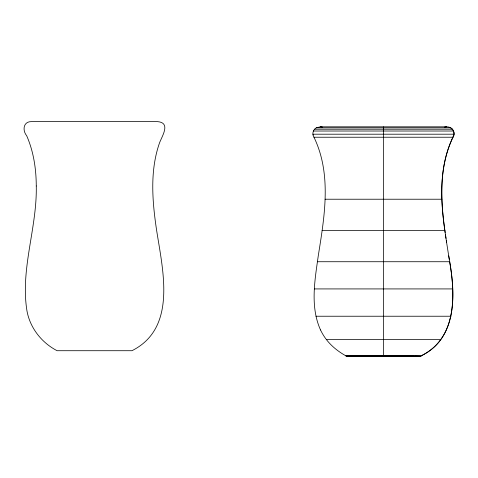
<?xml version="1.0" encoding="UTF-8"?>
<svg xmlns="http://www.w3.org/2000/svg" width="478" height="478" viewBox="0 0 478 478"><rect width="100%" height="100%" fill="white"/><g stroke="black" fill="none" stroke-linecap="round" stroke-linejoin="round"><path stroke-width="0.72" d="M320.523 329.951C310.001 306.607 314.847 280.263 318.258 255.885C324.448 216.773 331.953 174.482 313.974 137.234A13.031 13.031 0 0 1 313.054 134.987M445.161 232.529C440.274 200.079 438.792 165.322 453.855 135.178C455.193 130.864 451.029 126.521 446.697 126.825L320.29 126.825L316.293 127.817A7.791 7.791 0 0 0 313.383 131.02L312.947 132.776A5.395 5.395 0 0 0 312.923 134.198L313.078 134.981M449.32 259.781C443.052 219.366 434.49 175.826 453.013 137.234C455.074 134.109 454.016 129.61 450.694 127.817L316.293 127.817M320.523 329.951A52.879 52.879 0 0 0 326.402 339.577C331.654 346.395 338.549 351.796 346.06 355.925L420.927 355.925C459.029 337.611 455.044 290.66 448.728 255.885M352.083 356.026L346.06 355.943L420.927 355.925C456.813 338.806 455.683 294.998 449.607 261.729L317.38 261.729M444.456 127.172L444.833 127.064A7.11 7.11 0 0 1 445.944 126.867L446.697 126.825M346.06 355.943L348.372 355.925M418.614 356.379L420.927 356.361L414.904 356.277M314.608 129.215L452.379 129.215M313.383 131.02L453.604 131.02M312.923 134.198L454.064 134.198M313.974 137.234L453.013 137.234M325.112 199.224L441.875 199.224M322.106 230.581L444.881 230.581M314.387 288.921L452.6 288.921M315.982 316.233L451.005 316.233M326.408 339.577L440.579 339.577M349.382 355.925L346.102 355.937L348.474 355.99M364.78 356.038L402.207 356.038M351.928 355.925L353.439 355.931M350.571 355.925L355.112 355.931M413.548 356.373L416.416 356.379M357.454 355.937L373.963 356.008M354.945 355.931L358.87 355.943M403.605 356.343L406.712 356.355M406.043 356.349L410.064 356.367M409.532 356.361L412.042 356.373M411.875 356.367L420.885 356.361L409.861 356.23M372.81 356.002L385.274 356.068M381.713 356.235L385.465 356.253M363.137 355.961L365.425 355.967M394.177 356.301L373.085 356.182M393.024 356.295L401.562 356.331M400.259 356.325L403.85 356.343M401.305 356.17L405.81 356.2M392.444 356.11L401.914 356.17M361.177 356.104L365.682 356.134M383.35 356.056L393.902 356.116M411.689 356.247L413.374 356.259M404.86 356.194L410.381 356.235M353.612 356.044L355.297 356.056M359.283 356.086L351.922 356.026M359.092 356.086L362.127 356.11M349.508 356.002L350.709 356.014M320.29 126.825L321.043 126.867A7.11 7.11 0 0 1 322.154 127.064L322.531 127.172M446.315 240.32L446.613 242.268M445.442 234.477L446.016 238.373M383.493 126.837L383.493 356.152M36.262 185.99C37.194 227.928 20.106 269.144 26.989 311.023C30.108 328.093 41.789 342.828 57.115 350.715L131.934 350.715C179.107 327.095 161.522 265.684 155.894 225.371C152.082 198.173 150.253 169.565 159.419 143.191C161.791 136.415 171.303 122.703 157.525 121.621L31.482 121.621C23.129 121.406 22.317 130.566 26.672 135.716C33.568 151.508 36.209 168.848 36.262 185.99"/></g></svg>
